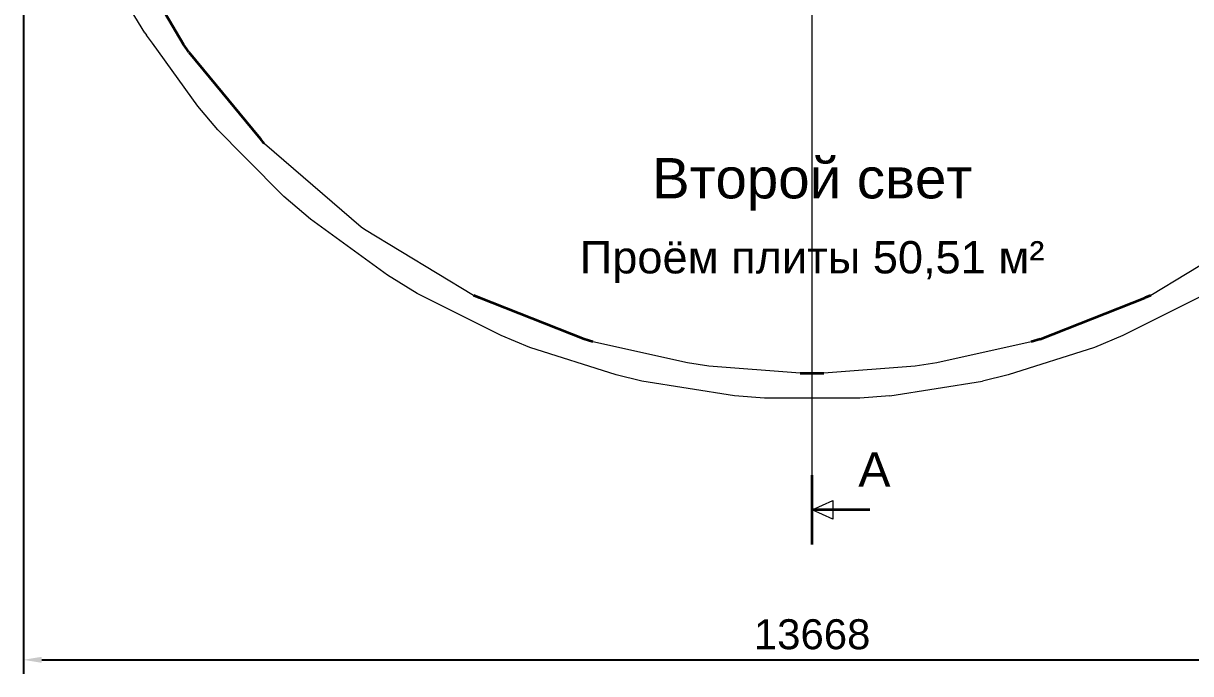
# Paper-space layout '03 Второй этаж и бельведер' of a CAD drawing. Header units: millimetres. Extents: x 10 to 584, y 10 to 410.
# Drawn here: x 82.7 to 183.8, y 157.8 to 214.2 of the extents above; entities that cross this region are included whole.
import ezdxf
from ezdxf.enums import TextEntityAlignment as Align

# ---------------------------------------------------------------- set-up
doc = ezdxf.new("R2010")
doc.units = ezdxf.units.MM
for name, color, linetype, lineweight, true_color in [('P_AXIS', 7, 'Continuous', 9, 0x71817c), ('P_BEYOND', 7, 'Continuous', 9, 0x9ea9a3), ('P_CUT', 7, 'Continuous', 35, 0x203e3b), ('P_DIM', 7, 'Continuous', 13, 0x203e3b), ('P_GLASS', 7, 'Continuous', 13, 0x65969d), ('P_OUTLINE', 7, 'Continuous', 18, 0x203e3b), ('P_TEXT', 7, 'Continuous', 18, 0x203e3b)]:
    doc.layers.add(name, color=color, linetype=linetype, lineweight=lineweight, true_color=true_color)
doc.styles.add('DOME', font='Arial.ttf')
doc.dimstyles.new('DOME_DIM', dxfattribs={"dimtxt": 2.6, "dimasz": 1.6, "dimexe": 1.2, "dimexo": 1.2, "dimgap": 0.9, "dimtad": 1, "dimdec": 0, "dimtxsty": 'DOME', "dimcen": 2.5, "dimazin": 3, "dimtfac": 1, "dimtmove": 0, "dimatfit": 3, "dimarcsym": 0})

psp = doc.layouts.new('03 Второй этаж и бельведер')

# ---------------------------------------------------------------- linework, layer by layer
at = {"layer": 'P_AXIS'}
psp.add_line((151, 170), (151, 330), dxfattribs=at)
at = {"layer": 'P_BEYOND'}
for points in [[(93.1869, 213.3584), (91.9918, 215.2999)], [(93.1869, 213.3584), (93.3311, 213.1581)], [(93.8348, 212.4589), (93.3311, 213.1581)], [(97.7738, 206.9909), (93.8348, 212.4589)], [(99.5069, 204.9536), (97.7738, 206.9909)], [(99.5069, 204.9536), (101.7726, 202.66)], [(101.9488, 202.4816), (101.7726, 202.66)], [(105.2306, 199.1594), (101.9488, 202.4816)], [(107.53, 197.1877), (105.2306, 199.1594)], [(114.2055, 192.3376), (107.53, 197.1877)], [(116.7912, 190.7601), (114.2055, 192.3376)], [(124.0706, 187.107), (116.7912, 190.7601)], [(185.2088, 190.7601), (177.9294, 187.107)], [(126.5437, 186.0884), (124.0706, 187.107)], [(177.9294, 187.107), (175.4563, 186.0884)], [(134.017, 183.6936), (126.5437, 186.0884)], [(175.4563, 186.0884), (167.983, 183.6936)], [(136.2328, 183.1569), (134.017, 183.6936)], [(144.2797, 181.8984), (136.2328, 183.1569)], [(157.7203, 181.8984), (165.7672, 183.1569)], [(167.983, 183.6936), (165.7672, 183.1569)], [(146.8743, 181.689), (144.2797, 181.8984)], [(155.1257, 181.689), (146.8743, 181.689)], [(157.7203, 181.8984), (155.1257, 181.689)]]:
    psp.add_lwpolyline(points, dxfattribs=at)
at = {"layer": 'P_CUT'}
for p, q in [((151, 169), (151, 175)), ((156, 172), (151, 172))]:
    psp.add_line(p, q, dxfattribs=at)
for points in [[(96.5455, 212.3404), (94.9254, 215.0784)], [(96.8362, 211.926), (96.5455, 212.3404)], [(97.0026, 211.6889), (96.8362, 211.926)], [(97.0026, 211.6889), (98.7901, 209.5182)], [(98.7901, 209.5182), (103.0217, 204.3792)], [(103.0217, 204.3792), (103.1998, 204.163)], [(103.5356, 203.7607), (103.1998, 204.163)], [(122.1775, 190.3749), (121.6911, 190.57)], [(131.2501, 186.8066), (122.1775, 190.3749)], [(170.7499, 186.8066), (179.8225, 190.3749)], [(180.3089, 190.57), (179.8225, 190.3749)], [(132.0109, 186.5732), (131.2501, 186.8066)], [(170.7499, 186.8066), (169.9891, 186.5732)], [(149.9788, 183.8418), (152.0212, 183.8418)]]:
    psp.add_lwpolyline(points, dxfattribs=at)
at = {"layer": 'P_GLASS'}
for points in [[(103.5652, 203.7306), (103.5356, 203.7607)], [(111.9265, 196.5129), (103.5652, 203.7306)], [(112.2051, 196.3105), (111.9265, 196.5129)], [(121.6534, 190.5888), (112.2051, 196.3105)], [(189.7949, 196.3105), (180.3466, 190.5888)], [(121.6911, 190.57), (121.6534, 190.5888)], [(180.3466, 190.5888), (180.3089, 190.57)], [(140.1953, 184.7421), (132.0109, 186.5732)], [(169.9891, 186.5732), (161.8047, 184.7421)], [(142.0622, 184.4541), (140.1953, 184.7421)], [(149.9788, 183.8418), (142.0622, 184.4541)], [(159.9378, 184.4541), (152.0212, 183.8418)], [(161.8047, 184.7421), (159.9378, 184.4541)]]:
    psp.add_lwpolyline(points, dxfattribs=at)
at = {"layer": 'P_OUTLINE'}
psp.add_lwpolyline([(151, 172), (152.8, 172.8), (152.8, 171.2)], close=True, dxfattribs=at)

# ---------------------------------------------------------------- texts
at = {"layer": 'P_TEXT', "style": 'DOME'}
for s, height, p in [('Второй свет', 3.5, (151, 199)), ('Проём плиты 50,51 м²', 2.8, (151, 192.5))]:
    psp.add_text(s, height=height, dxfattribs=at).set_placement(p, align=Align.CENTER)
psp.add_text('А', height=3, dxfattribs=at).set_placement((155, 174))

# ---------------------------------------------------------------- dimensions: what is measured, and where the dimension line sits
at = {"layer": 'P_DIM'}
psp.add_linear_dim(base=(82.659, 159), p1=(82.659, 253.5095), p2=(219.341, 253.5095), dimstyle='DOME_DIM', override={"dimlfac": 100}, dxfattribs=at).render()

doc.saveas('drawing.dxf')
